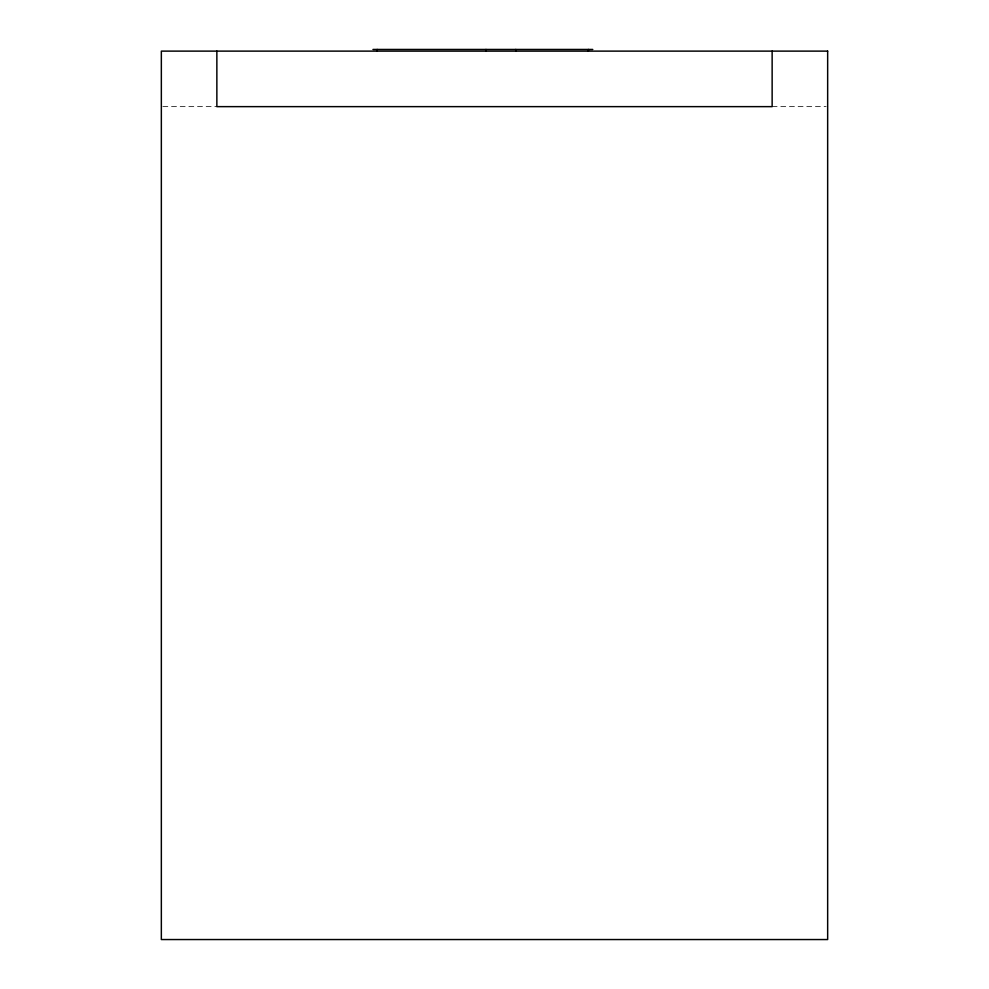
<?xml version="1.0" encoding="UTF-8"?>
<svg xmlns="http://www.w3.org/2000/svg" width="989" height="989" viewBox="0 0 989 989"><rect width="100%" height="100%" fill="white"/><g stroke="black" fill="none" stroke-linecap="round" stroke-linejoin="round"><path stroke-width="0.74" stroke-dasharray="4.95 3.71" d="M162.876 106.639L216.863 106.639M772.137 106.639L826.124 106.639"/><path stroke-width="1.48" d="M372.94 49.45L592.782 49.45M772.137 51.119L772.137 106.639L216.863 106.639L216.863 51.119M588.381 49.45L588.381 51.119M515.764 49.45L515.764 51.119M485.982 49.45L485.982 51.119M377.192 49.45L377.192 51.119M827.657 51.119L161.343 51.119L161.343 939.55L827.657 939.55L827.657 51.119"/></g></svg>
